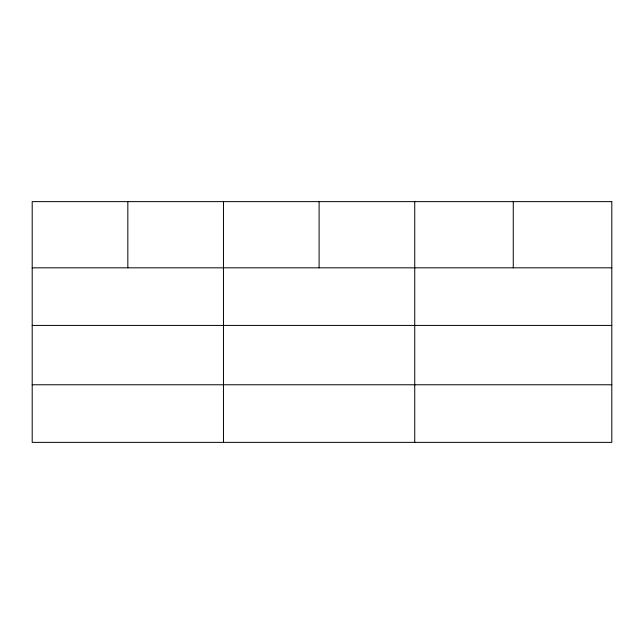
<?xml version="1.0" encoding="UTF-8"?>
<svg xmlns="http://www.w3.org/2000/svg" width="644" height="644" viewBox="0 0 644 644"><rect width="100%" height="100%" fill="white"/><g stroke="black" fill="none" stroke-linecap="round" stroke-linejoin="round"><path stroke-width="0.97" d="M32.2 267.824L611.8 267.824M32.2 325.421L611.8 325.421M32.2 384.766L611.8 384.766M513.268 201.628L513.268 267.824M414.736 201.628L414.736 442.372M319.102 201.628L319.102 267.824M223.468 201.628L223.468 442.372M127.834 201.628L127.834 267.824M611.8 201.628L32.2 201.628L32.2 442.372L611.8 442.372L611.8 201.628"/></g></svg>
